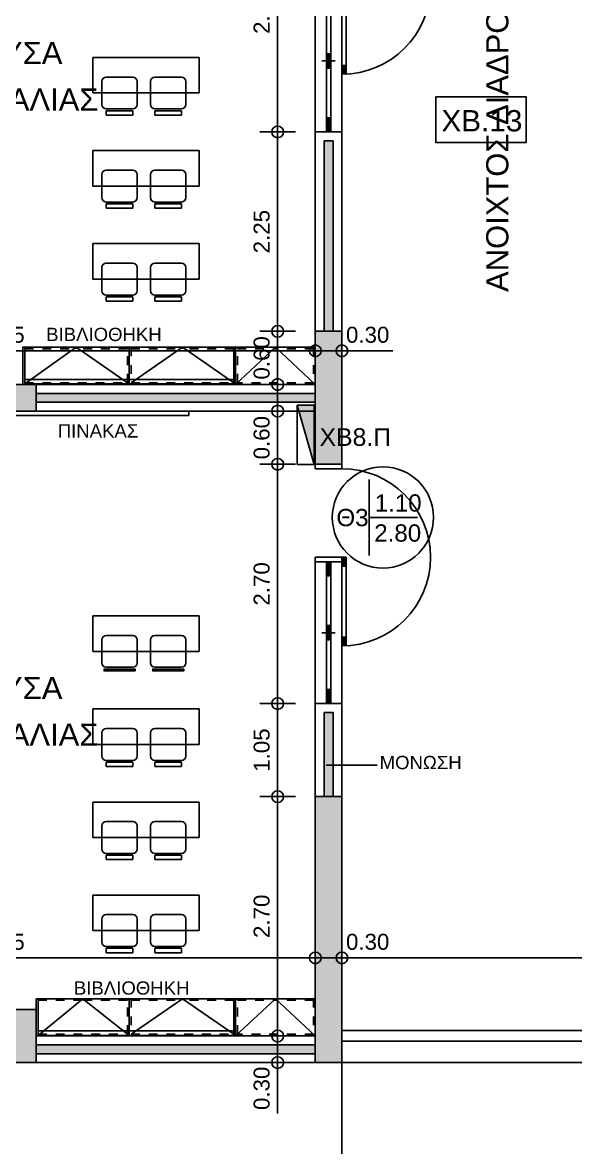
# Model space of a CAD drawing. Header units: metres. Extents: x -11 to 85, y -301 to 135.
# Drawn here: x 18.82 to 25.06, y -58.85 to -46.16 of the extents above; entities that cross this region are included whole.
import ezdxf

# ---------------------------------------------------------------- set-up
doc = ezdxf.new("R2010")
doc.units = ezdxf.units.M
doc.header["$LTSCALE"] = 0.036
doc.header["$PDMODE"] = 2
doc.linetypes.add('HIDDEN', pattern=[0.375, 0.25, -0.125])
for name, color, linetype in [('arxitek borofos', 252, 'Continuous'), ('DIMBLK', 252, 'Continuous'), ('electext', 20, 'Continuous'), ('HLEK-SYMBOL', 3, 'Continuous'), ('HLEK_FL001_SYMBOLS', 230, 'Continuous'), ('Parathira', 252, 'Continuous')]:
    doc.layers.add(name, color=color, linetype=linetype)
doc.styles.add('COMU-N', font='arial.ttf')
doc.styles.get("Standard").update_dxf_attribs({"font": 'arial.ttf'})
doc.styles.add('W4MS2', font='W4MS2.shx')
doc.dimstyles.new('CADWDOT', dxfattribs={"dimscale": 0.1, "dimtxt": 1.8, "dimasz": 0.08, "dimexe": 2, "dimexo": 0, "dimgap": 0.09, "dimtad": 0, "dimrnd": 0.001, "dimzin": 0, "dimdsep": 46, "dimtxsty": 'Standard', "dimblk1": 'ARTDIM', "dimblk2": 'ARTDIM', "dimsah": 1, "dimcen": 0.09, "dimdle": 0.05, "dimse1": 1, "dimse2": 1, "dimadec": 0, "dimazin": 0, "dimtfac": 1, "dimtmove": 0, "dimatfit": 3, "dimldrblk": 'ARTDIM', "dimfxl": 2, "dimtvp": 0.9999, "dimtolj": 1, "dimtzin": 0, "dimarcsym": 0})

# ---------------------------------------------------------------- blocks, each defined once
blk = doc.blocks.new('A$C049E38FE')
at = {"layer": 'Parathira'}
for p, q in [((0, 0), (0, -0.05)), ((0.3, -0.05), (0.3, 0)), ((0, -0.05), (0.3, -0.05)), ((0.3, -0.05), (0.25, -0.05)), ((0, -1.05), (0.3, -1.05)), ((0, -1.1), (0, -1.05)), ((0, -2.7), (0, -1.1)), ((0.3, -1.1), (0, -1.1)), ((0.3, -1.1), (0, -1.1)), ((0.3, -1.1), (0, -1.1)), ((0.125, -1.1), (0.125, -2.7)), ((0.175, -1.1), (0.125, -1.1)), ((0.135, -1.26), (0.135, -1.1)), ((0.145, -1.26), (0.145, -1.1)), ((0.155, -1.26), (0.155, -1.1)), ((0.165, -1.26), (0.165, -1.1)), ((0.175, -2.7), (0.175, -1.1)), ((0.3, -2.7), (0.3, -1.05)), ((0.3, -1.05), (0.35, -1.05)), ((0.3, -1.05), (0.3, -1.1)), ((0.33, -1.06), (0.3, -1.06)), ((0.31, -1.05), (0.31, -1.15)), ((0.32, -1.05), (0.32, -1.15)), ((0.33, -1.05), (0.33, -1.15)), ((0.34, -1.05), (0.34, -1.15)), ((0.35, -1.05), (0.35, -2.049)), ((0.175, -1.26), (0.125, -1.26)), ((0.35, -1.15), (0.3, -1.15)), ((0.225, -1.9), (0.075, -1.9)), ((0.175, -1.82), (0.125, -1.82)), ((0.135, -1.98), (0.135, -1.82)), ((0.145, -1.98), (0.145, -1.82)), ((0.155, -1.98), (0.155, -1.82)), ((0.165, -1.98), (0.165, -1.82)), ((0.175, -1.98), (0.125, -1.98)), ((0.35, -1.95), (0.3, -1.95)), ((0.31, -1.95), (0.31, -2.05)), ((0.32, -1.95), (0.32, -2.05)), ((0.33, -1.95), (0.33, -2.05)), ((0.34, -1.95), (0.34, -2.049)), ((0.175, -2.54), (0.125, -2.54)), ((0.135, -2.7), (0.135, -2.54)), ((0.145, -2.7), (0.145, -2.54)), ((0.155, -2.7), (0.155, -2.54)), ((0.165, -2.7), (0.165, -2.54))]:
    blk.add_line(p, q, dxfattribs=at)
blk.add_arc((0.3, -1.05), 1, 270, 90, dxfattribs=at)
blk = doc.blocks.new('ARTDIM')
at = {"layer": 'DIMBLK'}
for p, q in [((0, -24.9975), (0, 24.9975)), ((-24.9975, 0), (24.9975, 0))]:
    blk.add_line(p, q, dxfattribs=at)
blk.add_circle((0, 0), 8.25, dxfattribs=at)
blk = doc.blocks.new('*D882')
at = {"layer": 'arxitek borofos', "color": 0, "lineweight": -2}
for p, q in [((15.76, -50.251), (15.76, -50.535)), ((15.76, -50.543), (15.76, -51.118))]:
    blk.add_line(p, q, dxfattribs=at)
at = {"layer": 'Defpoints', "color": 0, "transparency": 16777216}
for p in [(18.974, -50.243), (15.76, -50.543), (18.974, -50.543)]:
    blk.add_point(p, dxfattribs=at)
at = {"layer": 'arxitek borofos', "color": 0, "lineweight": -2, "xscale": 0.008, "yscale": 0.008, "zscale": 0.008}
for p, rotation in [((15.76, -50.243), 90), ((15.76, -50.543), 270)]:
    blk.add_blockref('ARTDIM', p, dxfattribs=dict(at, rotation=rotation))
at = {"layer": 'arxitek borofos', "color": 0, "insert": (15.58, -50.834), "char_height": 0.18, "attachment_point": 5, "rotation": 90}
blk.add_mtext('\\A1;0.30', dxfattribs=at)
blk = doc.blocks.new('*D883')
at = {"layer": 'arxitek borofos', "color": 0, "lineweight": -2}
blk.add_line((15.76, -50.551), (15.76, -57.585), dxfattribs=at)
at = {"layer": 'Defpoints', "color": 0, "transparency": 16777216}
for p in [(18.974, -50.543), (15.76, -57.593), (18.974, -57.593)]:
    blk.add_point(p, dxfattribs=at)
at = {"layer": 'arxitek borofos', "color": 0, "lineweight": -2, "xscale": 0.008, "yscale": 0.008, "zscale": 0.008}
for p, rotation in [((15.76, -50.543), 90), ((15.76, -57.593), 270)]:
    blk.add_blockref('ARTDIM', p, dxfattribs=dict(at, rotation=rotation))
at = {"layer": 'arxitek borofos', "color": 0, "insert": (15.58, -54.068), "char_height": 0.18, "attachment_point": 5, "rotation": 90}
blk.add_mtext('\\A1;7.05', dxfattribs=at)
blk = doc.blocks.new('*D886')
at = {"layer": 'arxitek borofos', "color": 0, "lineweight": -2}
blk.add_line((15.082, -56.712), (22.116, -56.712), dxfattribs=at)
at = {"layer": 'Defpoints', "color": 0, "transparency": 16777216}
for p in [(22.124, -56.712), (15.074, -57.293), (22.124, -57.293)]:
    blk.add_point(p, dxfattribs=at)
at = {"layer": 'arxitek borofos', "color": 0, "lineweight": -2, "xscale": 0.008, "yscale": 0.008, "zscale": 0.008, "rotation": 180}
blk.add_blockref('ARTDIM', (15.074, -56.712), dxfattribs=at)
at = {"layer": 'arxitek borofos', "color": 0, "lineweight": -2, "xscale": 0.008, "yscale": 0.008, "zscale": 0.008}
blk.add_blockref('ARTDIM', (22.124, -56.712), dxfattribs=at)
at = {"layer": 'arxitek borofos', "color": 0, "insert": (18.599, -56.532), "char_height": 0.18, "attachment_point": 5}
blk.add_mtext('\\A1;7.05', dxfattribs=at)
blk = doc.blocks.new('*D887')
at = {"layer": 'arxitek borofos', "color": 0, "lineweight": -2}
for p, q in [((22.132, -56.712), (22.416, -56.712)), ((22.424, -56.712), (22.998, -56.712))]:
    blk.add_line(p, q, dxfattribs=at)
at = {"layer": 'Defpoints', "color": 0, "transparency": 16777216}
for p in [(22.124, -56.712), (22.424, -56.712), (22.424, -56.712)]:
    blk.add_point(p, dxfattribs=at)
at = {"layer": 'arxitek borofos', "color": 0, "lineweight": -2, "xscale": 0.008, "yscale": 0.008, "zscale": 0.008, "rotation": 180}
blk.add_blockref('ARTDIM', (22.124, -56.712), dxfattribs=at)
at = {"layer": 'arxitek borofos', "color": 0, "lineweight": -2, "xscale": 0.008, "yscale": 0.008, "zscale": 0.008}
blk.add_blockref('ARTDIM', (22.424, -56.712), dxfattribs=at)
at = {"layer": 'arxitek borofos', "color": 0, "insert": (22.715, -56.532), "char_height": 0.18, "attachment_point": 5}
blk.add_mtext('\\A1;0.30', dxfattribs=at)
blk = doc.blocks.new('*D888')
at = {"layer": 'arxitek borofos', "color": 0, "lineweight": -2}
blk.add_line((22.432, -56.712), (40.116, -56.712), dxfattribs=at)
at = {"layer": 'Defpoints', "color": 0, "transparency": 16777216}
for p in [(22.424, -56.712), (40.124, -56.712), (40.124, -56.712)]:
    blk.add_point(p, dxfattribs=at)
at = {"layer": 'arxitek borofos', "color": 0, "lineweight": -2, "xscale": 0.008, "yscale": 0.008, "zscale": 0.008, "rotation": 180}
blk.add_blockref('ARTDIM', (22.424, -56.712), dxfattribs=at)
at = {"layer": 'arxitek borofos', "color": 0, "lineweight": -2, "xscale": 0.008, "yscale": 0.008, "zscale": 0.008}
blk.add_blockref('ARTDIM', (40.124, -56.712), dxfattribs=at)
at = {"layer": 'arxitek borofos', "color": 0, "insert": (31.274, -56.532), "char_height": 0.18, "attachment_point": 5}
blk.add_mtext('\\A1;17.70', dxfattribs=at)
blk = doc.blocks.new('*D893')
at = {"layer": 'arxitek borofos', "color": 0, "lineweight": -2}
blk.add_line((15.082, -49.863), (22.116, -49.863), dxfattribs=at)
at = {"layer": 'Defpoints', "color": 0, "transparency": 16777216}
for p in [(22.124, -49.863), (15.074, -50.243), (22.124, -50.243)]:
    blk.add_point(p, dxfattribs=at)
at = {"layer": 'arxitek borofos', "color": 0, "lineweight": -2, "xscale": 0.008, "yscale": 0.008, "zscale": 0.008, "rotation": 180}
blk.add_blockref('ARTDIM', (15.074, -49.863), dxfattribs=at)
at = {"layer": 'arxitek borofos', "color": 0, "lineweight": -2, "xscale": 0.008, "yscale": 0.008, "zscale": 0.008}
blk.add_blockref('ARTDIM', (22.124, -49.863), dxfattribs=at)
at = {"layer": 'arxitek borofos', "color": 0, "insert": (18.599, -49.683), "char_height": 0.18, "attachment_point": 5}
blk.add_mtext('\\A1;7.05', dxfattribs=at)
blk = doc.blocks.new('*D894')
at = {"layer": 'arxitek borofos', "color": 0, "lineweight": -2}
for p, q in [((22.132, -49.863), (22.416, -49.863)), ((22.424, -49.863), (22.998, -49.863))]:
    blk.add_line(p, q, dxfattribs=at)
at = {"layer": 'Defpoints', "color": 0, "transparency": 16777216}
for p in [(22.424, -49.863), (22.124, -50.243), (22.424, -50.243)]:
    blk.add_point(p, dxfattribs=at)
at = {"layer": 'arxitek borofos', "color": 0, "lineweight": -2, "xscale": 0.008, "yscale": 0.008, "zscale": 0.008, "rotation": 180}
blk.add_blockref('ARTDIM', (22.124, -49.863), dxfattribs=at)
at = {"layer": 'arxitek borofos', "color": 0, "lineweight": -2, "xscale": 0.008, "yscale": 0.008, "zscale": 0.008}
blk.add_blockref('ARTDIM', (22.424, -49.863), dxfattribs=at)
at = {"layer": 'arxitek borofos', "color": 0, "insert": (22.715, -49.683), "char_height": 0.18, "attachment_point": 5}
blk.add_mtext('\\A1;0.30', dxfattribs=at)
blk = doc.blocks.new('*D954')
at = {"layer": 'arxitek borofos', "color": 0, "lineweight": -2}
blk.add_line((21.699, -44.701), (21.699, -47.385), dxfattribs=at)
at = {"layer": 'Defpoints', "color": 0, "transparency": 16777216}
for p in [(22.124, -44.693), (21.699, -47.393), (22.124, -47.393)]:
    blk.add_point(p, dxfattribs=at)
at = {"layer": 'arxitek borofos', "color": 0, "lineweight": -2, "xscale": 0.008, "yscale": 0.008, "zscale": 0.008}
for p, rotation in [((21.699, -44.693), 90), ((21.699, -47.393), 270)]:
    blk.add_blockref('ARTDIM', p, dxfattribs=dict(at, rotation=rotation))
at = {"layer": 'arxitek borofos', "color": 0, "insert": (21.519, -46.043), "char_height": 0.18, "attachment_point": 5, "rotation": 90}
blk.add_mtext('\\A1;2.70', dxfattribs=at)
blk = doc.blocks.new('*D955')
at = {"layer": 'arxitek borofos', "color": 0, "lineweight": -2}
blk.add_line((21.699, -47.401), (21.699, -49.635), dxfattribs=at)
at = {"layer": 'Defpoints', "color": 0, "transparency": 16777216}
for p in [(22.124, -47.393), (21.699, -49.643), (22.124, -49.643)]:
    blk.add_point(p, dxfattribs=at)
at = {"layer": 'arxitek borofos', "color": 0, "lineweight": -2, "xscale": 0.008, "yscale": 0.008, "zscale": 0.008}
for p, rotation in [((21.699, -47.393), 90), ((21.699, -49.643), 270)]:
    blk.add_blockref('ARTDIM', p, dxfattribs=dict(at, rotation=rotation))
at = {"layer": 'arxitek borofos', "color": 0, "insert": (21.519, -48.518), "char_height": 0.18, "attachment_point": 5, "rotation": 90}
blk.add_mtext('\\A1;2.25', dxfattribs=at)
blk = doc.blocks.new('*D956')
at = {"layer": 'arxitek borofos', "color": 0, "lineweight": -2}
blk.add_line((21.699, -51.151), (21.699, -53.835), dxfattribs=at)
at = {"layer": 'Defpoints', "color": 0, "transparency": 16777216}
for p in [(22.124, -51.143), (21.699, -53.843), (22.124, -53.843)]:
    blk.add_point(p, dxfattribs=at)
at = {"layer": 'arxitek borofos', "color": 0, "lineweight": -2, "xscale": 0.008, "yscale": 0.008, "zscale": 0.008}
for p, rotation in [((21.699, -51.143), 90), ((21.699, -53.843), 270)]:
    blk.add_blockref('ARTDIM', p, dxfattribs=dict(at, rotation=rotation))
at = {"layer": 'arxitek borofos', "color": 0, "insert": (21.519, -52.493), "char_height": 0.18, "attachment_point": 5, "rotation": 90}
blk.add_mtext('\\A1;2.70', dxfattribs=at)
blk = doc.blocks.new('*D957')
at = {"layer": 'arxitek borofos', "color": 0, "lineweight": -2}
blk.add_line((21.699, -53.851), (21.699, -54.885), dxfattribs=at)
at = {"layer": 'Defpoints', "color": 0, "transparency": 16777216}
for p in [(22.124, -53.843), (21.699, -54.893), (22.124, -54.893)]:
    blk.add_point(p, dxfattribs=at)
at = {"layer": 'arxitek borofos', "color": 0, "lineweight": -2, "xscale": 0.008, "yscale": 0.008, "zscale": 0.008}
for p, rotation in [((21.699, -53.843), 90), ((21.699, -54.893), 270)]:
    blk.add_blockref('ARTDIM', p, dxfattribs=dict(at, rotation=rotation))
at = {"layer": 'arxitek borofos', "color": 0, "insert": (21.519, -54.368), "char_height": 0.18, "attachment_point": 5, "rotation": 90}
blk.add_mtext('\\A1;1.05', dxfattribs=at)
blk = doc.blocks.new('*D958')
at = {"layer": 'arxitek borofos', "color": 0, "lineweight": -2}
blk.add_line((21.699, -54.901), (21.699, -57.585), dxfattribs=at)
at = {"layer": 'Defpoints', "color": 0, "transparency": 16777216}
for p in [(22.124, -54.893), (21.699, -57.593), (22.124, -57.593)]:
    blk.add_point(p, dxfattribs=at)
at = {"layer": 'arxitek borofos', "color": 0, "lineweight": -2, "xscale": 0.008, "yscale": 0.008, "zscale": 0.008}
for p, rotation in [((21.699, -54.893), 90), ((21.699, -57.593), 270)]:
    blk.add_blockref('ARTDIM', p, dxfattribs=dict(at, rotation=rotation))
at = {"layer": 'arxitek borofos', "color": 0, "insert": (21.519, -56.243), "char_height": 0.18, "attachment_point": 5, "rotation": 90}
blk.add_mtext('\\A1;2.70', dxfattribs=at)
blk = doc.blocks.new('*D959')
at = {"layer": 'arxitek borofos', "color": 0, "lineweight": -2}
for p, q in [((21.699, -57.601), (21.699, -57.885)), ((21.699, -57.893), (21.699, -58.468))]:
    blk.add_line(p, q, dxfattribs=at)
at = {"layer": 'Defpoints', "color": 0, "transparency": 16777216}
for p in [(22.124, -57.593), (21.699, -57.893), (22.124, -57.893)]:
    blk.add_point(p, dxfattribs=at)
at = {"layer": 'arxitek borofos', "color": 0, "lineweight": -2, "xscale": 0.008, "yscale": 0.008, "zscale": 0.008}
for p, rotation in [((21.699, -57.593), 90), ((21.699, -57.893), 270)]:
    blk.add_blockref('ARTDIM', p, dxfattribs=dict(at, rotation=rotation))
at = {"layer": 'arxitek borofos', "color": 0, "insert": (21.519, -58.184), "char_height": 0.18, "attachment_point": 5, "rotation": 90}
blk.add_mtext('\\A1;0.30', dxfattribs=at)
blk = doc.blocks.new('*D961')
at = {"layer": 'arxitek borofos', "color": 0, "lineweight": -2}
blk.add_line((14.782, -61.249), (22.416, -61.249), dxfattribs=at)
at = {"layer": 'Defpoints', "color": 0, "transparency": 16777216}
for p in [(14.774, -57.893), (22.424, -57.893), (22.424, -61.249)]:
    blk.add_point(p, dxfattribs=at)
at = {"layer": 'arxitek borofos', "color": 0, "lineweight": -2, "xscale": 0.008, "yscale": 0.008, "zscale": 0.008, "rotation": 180}
blk.add_blockref('ARTDIM', (14.774, -61.249), dxfattribs=at)
at = {"layer": 'arxitek borofos', "color": 0, "lineweight": -2, "xscale": 0.008, "yscale": 0.008, "zscale": 0.008}
blk.add_blockref('ARTDIM', (22.424, -61.249), dxfattribs=at)
at = {"layer": 'arxitek borofos', "color": 0, "insert": (18.599, -61.069), "char_height": 0.18, "attachment_point": 5}
blk.add_mtext('\\A1;7.65', dxfattribs=at)
blk = doc.blocks.new('*D964')
at = {"layer": 'arxitek borofos', "color": 0, "lineweight": -2}
blk.add_line((21.699, -50.235), (21.699, -49.651), dxfattribs=at)
at = {"layer": 'Defpoints', "color": 0, "transparency": 16777216}
for p in [(21.699, -49.643), (22.124, -49.643), (22.124, -50.243)]:
    blk.add_point(p, dxfattribs=at)
at = {"layer": 'arxitek borofos', "color": 0, "lineweight": -2, "xscale": 0.008, "yscale": 0.008, "zscale": 0.008}
for p, rotation in [((21.699, -49.643), 90), ((21.699, -50.243), 270)]:
    blk.add_blockref('ARTDIM', p, dxfattribs=dict(at, rotation=rotation))
at = {"layer": 'arxitek borofos', "color": 0, "insert": (21.519, -49.943), "char_height": 0.18, "attachment_point": 5, "rotation": 90}
blk.add_mtext('\\A1;0.60', dxfattribs=at)
blk = doc.blocks.new('*D965')
at = {"layer": 'arxitek borofos', "color": 0, "lineweight": -2}
blk.add_line((21.699, -51.135), (21.699, -50.551), dxfattribs=at)
at = {"layer": 'Defpoints', "color": 0, "transparency": 16777216}
for p in [(21.699, -50.543), (22.124, -50.543), (22.124, -51.143)]:
    blk.add_point(p, dxfattribs=at)
at = {"layer": 'arxitek borofos', "color": 0, "lineweight": -2, "xscale": 0.008, "yscale": 0.008, "zscale": 0.008}
for p, rotation in [((21.699, -50.543), 90), ((21.699, -51.143), 270)]:
    blk.add_blockref('ARTDIM', p, dxfattribs=dict(at, rotation=rotation))
at = {"layer": 'arxitek borofos', "color": 0, "insert": (21.519, -50.843), "char_height": 0.18, "attachment_point": 5, "rotation": 90}
blk.add_mtext('\\A1;0.60', dxfattribs=at)
blk = doc.blocks.new('gJ6_a28')
at = {"layer": 'HLEK-SYMBOL', "color": 0, "linetype": 'Continuous'}
for p, q in [((-0.67, 0), (-0.67, 0.19)), ((-0.67, 0.19), (0, 0.19)), ((-0.67, 0), (0, 0.19)), ((0, 0.19), (0, 0)), ((-0.67, 0), (0, 0))]:
    blk.add_line(p, q, dxfattribs=at)
at = {"layer": 'HLEK-SYMBOL', "color": 0}
blk.add_solid([(-0.67, 0.19), (0, 0.19), (-0.67, 0)], dxfattribs=at)
at = {"layer": 'HLEK-SYMBOL', "color": 0, "style": 'W4MS2', "flags": 8}
blk.add_attdef('NODE_NUMBER', (0.018, 0.091), '', height=0.1, dxfattribs=at)
blk.add_attdef('NODE_NUMBER', (0.018, 0.091), '', height=0.1, dxfattribs=at)

msp = doc.modelspace()

# ---------------------------------------------------------------- hatches: boundary and pattern name
at = {"layer": 'arxitek borofos'}
for points in [[(22.324, -47.493), (22.224, -47.493), (22.224, -49.643), (22.324, -49.643)], [(14.774, -51.293), (15.074, -51.293), (15.074, -50.543), (18.974, -50.543), (18.974, -50.243), (15.074, -50.243), (15.074, -49.493), (14.774, -49.493)], [(22.124, -51.143), (22.424, -51.143), (22.424, -49.643), (22.124, -49.643)], [(22.124, -50.343), (18.974, -50.343), (18.974, -50.443), (22.124, -50.443)], [(22.324, -53.943), (22.224, -53.943), (22.224, -54.893), (22.324, -54.893)], [(22.124, -57.893), (22.174, -57.893), (22.424, -57.893), (22.424, -54.893), (22.124, -54.893)], [(18.974, -57.893), (18.974, -57.293), (18.674, -57.293), (18.674, -57.593), (15.074, -57.593), (15.074, -57.293), (14.774, -57.293), (14.774, -57.893)], [(22.124, -57.693), (18.974, -57.693), (18.974, -57.793), (22.124, -57.793)]]:
    msp.add_hatch(color=256, dxfattribs=at).paths.add_polyline_path(points)

# ---------------------------------------------------------------- linework, layer by layer
for p, q in [((20.814, -46.554), (19.614, -46.554)), ((19.614, -46.554), (19.614, -46.954)), ((20.814, -46.554), (20.814, -46.954)), ((20.814, -46.954), (20.814, -46.554)), ((19.714, -46.824), (19.714, -47.084)), ((19.764, -46.774), (20.064, -46.774)), ((20.114, -47.084), (20.114, -46.824)), ((20.264, -46.824), (20.264, -47.084)), ((20.314, -46.774), (20.614, -46.774)), ((20.664, -47.084), (20.664, -46.824)), ((19.614, -46.954), (20.814, -46.954)), ((19.764, -47.134), (20.064, -47.134)), ((19.764, -47.154), (20.064, -47.154)), ((19.764, -47.154), (19.764, -47.204)), ((19.764, -47.204), (20.064, -47.204)), ((20.064, -47.154), (20.064, -47.204)), ((20.314, -47.134), (20.614, -47.134)), ((20.314, -47.154), (20.614, -47.154)), ((20.314, -47.154), (20.314, -47.204)), ((20.314, -47.204), (20.614, -47.204)), ((20.614, -47.154), (20.614, -47.204)), ((22.124, -47.393), (22.124, -49.643)), ((22.124, -47.393), (22.424, -47.393)), ((22.424, -47.393), (22.424, -49.643)), ((22.224, -47.493), (22.224, -49.643)), ((22.224, -47.493), (22.324, -47.493)), ((22.324, -47.493), (22.324, -49.643)), ((20.814, -47.604), (19.614, -47.604)), ((19.614, -47.604), (19.614, -48.004)), ((20.814, -47.604), (20.814, -48.004)), ((20.814, -48.004), (20.814, -47.604)), ((19.764, -47.824), (20.064, -47.824)), ((20.314, -47.824), (20.614, -47.824)), ((19.714, -47.874), (19.714, -48.134)), ((20.114, -48.134), (20.114, -47.874)), ((20.264, -47.874), (20.264, -48.134)), ((20.664, -48.134), (20.664, -47.874)), ((19.614, -48.004), (20.814, -48.004)), ((19.764, -48.184), (20.064, -48.184)), ((19.764, -48.204), (20.064, -48.204)), ((19.764, -48.204), (19.764, -48.254)), ((20.064, -48.204), (20.064, -48.254)), ((20.314, -48.184), (20.614, -48.184)), ((20.314, -48.204), (20.614, -48.204)), ((20.314, -48.204), (20.314, -48.254)), ((20.614, -48.204), (20.614, -48.254)), ((19.764, -48.254), (20.064, -48.254)), ((20.314, -48.254), (20.614, -48.254)), ((20.814, -48.654), (19.614, -48.654)), ((19.614, -48.654), (19.614, -49.054)), ((20.814, -48.654), (20.814, -49.054)), ((20.814, -49.054), (20.814, -48.654)), ((19.714, -48.924), (19.714, -49.184)), ((19.764, -48.874), (20.064, -48.874)), ((20.114, -49.184), (20.114, -48.924)), ((20.264, -48.924), (20.264, -49.184)), ((20.314, -48.874), (20.614, -48.874)), ((20.664, -49.184), (20.664, -48.924)), ((19.614, -49.054), (20.814, -49.054)), ((19.764, -49.234), (20.064, -49.234)), ((20.314, -49.234), (20.614, -49.234)), ((19.764, -49.254), (20.064, -49.254)), ((19.764, -49.254), (19.764, -49.304)), ((19.764, -49.304), (20.064, -49.304)), ((20.064, -49.254), (20.064, -49.304)), ((20.314, -49.254), (20.614, -49.254)), ((20.314, -49.254), (20.314, -49.304)), ((20.314, -49.304), (20.614, -49.304)), ((20.614, -49.254), (20.614, -49.304)), ((22.124, -49.643), (22.424, -49.643)), ((22.124, -51.143), (22.124, -49.643)), ((22.424, -49.643), (22.424, -51.143)), ((18.824, -50.243), (18.824, -49.823)), ((18.824, -49.823), (18.824, -50.243)), ((20.024, -49.823), (18.824, -49.823)), ((18.824, -49.823), (18.824, -50.243)), ((18.824, -50.243), (18.824, -49.823)), ((18.844, -49.823), (18.844, -50.243)), ((18.845, -50.237, 0.7), (19.424, -49.823)), ((19.424, -49.823), (20.004, -50.223)), ((21.224, -49.823), (20.024, -49.823)), ((20.024, -49.823), (20.024, -50.243)), ((20.024, -49.823), (20.024, -50.243)), ((20.024, -50.243), (20.024, -49.823)), ((20.024, -50.243), (20.024, -49.823)), ((20.044, -50.223), (20.624, -49.823)), ((20.624, -49.823), (21.204, -50.223)), ((21.204, -50.243), (21.204, -49.823)), ((21.204, -49.823), (21.224, -49.823)), ((21.224, -50.243), (21.674, -49.823)), ((21.224, -50.243), (21.224, -49.823)), ((21.224, -50.243), (21.224, -49.823)), ((21.224, -50.243), (21.224, -49.823)), ((21.224, -49.823), (22.124, -49.823)), ((21.224, -49.823), (21.224, -50.243)), ((22.124, -50.243), (21.674, -49.823)), ((15.074, -50.243), (18.974, -50.243)), ((18.844, -50.243), (18.824, -50.243)), ((21.202, -50.187, 0.7), (18.845, -50.187, 0.7)), ((18.845, -50.187, 0.7), (18.845, -50.237, 0.7)), ((18.845, -50.237, 0.7), (21.202, -50.237, 0.7)), ((18.974, -50.243), (18.974, -50.543)), ((18.974, -50.243), (22.124, -50.243)), ((21.202, -50.237, 0.7), (21.202, -50.187, 0.7)), ((18.974, -50.343), (22.124, -50.343)), ((18.974, -50.443), (22.124, -50.443)), ((15.074, -50.543), (18.974, -50.543)), ((18.197, -50.593), (20.697, -50.593)), ((18.974, -50.543), (22.124, -50.543)), ((20.697, -50.593), (20.697, -50.543)), ((22.124, -51.143), (22.424, -51.143)), ((22.733, -51.314), (22.733, -52.172)), ((22.733, -51.743), (23.279, -51.743)), ((20.814, -52.854), (19.614, -52.854)), ((19.614, -52.854), (19.614, -53.254)), ((20.814, -52.854), (20.814, -53.254)), ((20.814, -53.254), (20.814, -52.854)), ((19.714, -53.124), (19.714, -53.384)), ((19.764, -53.074), (20.064, -53.074)), ((20.114, -53.384), (20.114, -53.124)), ((20.264, -53.124), (20.264, -53.384)), ((20.314, -53.074), (20.614, -53.074)), ((20.664, -53.384), (20.664, -53.124)), ((19.614, -53.254), (20.814, -53.254)), ((19.764, -53.434), (20.064, -53.434)), ((20.314, -53.434), (20.614, -53.434)), ((19.764, -53.454), (20.064, -53.454)), ((20.314, -53.454), (20.614, -53.454)), ((20.814, -53.904), (19.614, -53.904)), ((19.614, -53.904), (19.614, -54.304)), ((20.814, -53.904), (20.814, -54.304)), ((20.814, -54.304), (20.814, -53.904)), ((22.124, -53.843), (22.124, -54.893)), ((22.124, -53.843), (22.424, -53.843)), ((22.224, -53.943), (22.324, -53.943)), ((22.224, -53.943), (22.224, -54.893)), ((22.324, -53.943), (22.324, -54.893)), ((22.424, -53.843), (22.424, -54.893)), ((19.714, -54.174), (19.714, -54.434)), ((19.764, -54.124), (20.064, -54.124)), ((20.114, -54.434), (20.114, -54.174)), ((20.264, -54.174), (20.264, -54.434)), ((20.314, -54.124), (20.614, -54.124)), ((20.664, -54.434), (20.664, -54.174)), ((19.614, -54.304), (20.814, -54.304)), ((19.764, -54.484), (20.064, -54.484)), ((19.764, -54.504), (20.064, -54.504)), ((19.764, -54.504), (19.764, -54.554)), ((19.764, -54.554), (20.064, -54.554)), ((20.064, -54.504), (20.064, -54.554)), ((20.314, -54.484), (20.614, -54.484)), ((20.314, -54.504), (20.614, -54.504)), ((20.314, -54.504), (20.314, -54.554)), ((20.314, -54.554), (20.614, -54.554)), ((20.614, -54.504), (20.614, -54.554)), ((22.245, -54.537), (22.823, -54.537)), ((20.814, -54.954), (19.614, -54.954)), ((19.614, -54.954), (19.614, -55.354)), ((20.814, -54.954), (20.814, -55.354)), ((20.814, -55.354), (20.814, -54.954)), ((22.124, -54.893), (22.424, -54.893)), ((22.124, -57.893), (22.124, -54.893)), ((22.424, -54.893), (22.424, -57.893)), ((19.764, -55.174), (20.064, -55.174)), ((20.314, -55.174), (20.614, -55.174)), ((19.714, -55.224), (19.714, -55.484)), ((20.114, -55.484), (20.114, -55.224)), ((20.264, -55.224), (20.264, -55.484)), ((20.664, -55.484), (20.664, -55.224)), ((19.614, -55.354), (20.814, -55.354)), ((19.764, -55.534), (20.064, -55.534)), ((19.764, -55.554), (20.064, -55.554)), ((19.764, -55.554), (19.764, -55.604)), ((20.064, -55.554), (20.064, -55.604)), ((20.314, -55.534), (20.614, -55.534)), ((20.314, -55.554), (20.614, -55.554)), ((20.314, -55.554), (20.314, -55.604)), ((20.614, -55.554), (20.614, -55.604)), ((19.764, -55.604), (20.064, -55.604)), ((20.314, -55.604), (20.614, -55.604)), ((20.814, -56.004), (19.614, -56.004)), ((19.614, -56.004), (19.614, -56.404)), ((20.814, -56.004), (20.814, -56.404)), ((20.814, -56.404), (20.814, -56.004)), ((19.764, -56.224), (20.064, -56.224)), ((20.314, -56.224), (20.614, -56.224)), ((19.714, -56.274), (19.714, -56.534)), ((20.114, -56.534), (20.114, -56.274)), ((20.264, -56.274), (20.264, -56.534)), ((20.664, -56.534), (20.664, -56.274)), ((19.614, -56.404), (20.814, -56.404)), ((19.764, -56.584), (20.064, -56.584)), ((19.764, -56.604), (20.064, -56.604)), ((19.764, -56.604), (19.764, -56.654)), ((20.064, -56.604), (20.064, -56.654)), ((20.314, -56.584), (20.614, -56.584)), ((20.314, -56.604), (20.614, -56.604)), ((20.314, -56.604), (20.314, -56.654)), ((20.614, -56.604), (20.614, -56.654)), ((19.764, -56.654), (20.064, -56.654)), ((20.314, -56.654), (20.614, -56.654)), ((18.974, -57.593), (18.974, -57.173)), ((18.974, -57.173), (18.974, -57.593)), ((20.024, -57.173), (18.974, -57.173)), ((18.974, -57.173), (18.974, -57.593)), ((18.974, -57.593), (18.974, -57.173)), ((18.994, -57.173), (18.994, -57.593)), ((18.995, -57.587, 0.7), (19.499, -57.173)), ((19.499, -57.173), (20.004, -57.573)), ((21.224, -57.173), (20.024, -57.173)), ((20.024, -57.173), (20.024, -57.593)), ((20.024, -57.173), (20.024, -57.593)), ((20.024, -57.593), (20.024, -57.173)), ((20.024, -57.593), (20.024, -57.173)), ((20.044, -57.573), (20.624, -57.173)), ((20.624, -57.173), (21.204, -57.573)), ((21.204, -57.593), (21.204, -57.173)), ((21.204, -57.173), (21.224, -57.173)), ((21.224, -57.593), (21.674, -57.173)), ((21.224, -57.593), (21.224, -57.173)), ((21.224, -57.593), (21.224, -57.173)), ((21.224, -57.593), (21.224, -57.173)), ((21.224, -57.173), (22.124, -57.173)), ((21.224, -57.173), (21.224, -57.593)), ((22.124, -57.593), (21.674, -57.173)), ((18.974, -57.293), (18.674, -57.293)), ((18.974, -57.893), (18.974, -57.293)), ((22.124, -57.593), (18.974, -57.593)), ((18.994, -57.593), (18.974, -57.593)), ((21.202, -57.537, 0.7), (18.995, -57.537, 0.7)), ((18.995, -57.537, 0.7), (18.995, -57.587, 0.7)), ((18.995, -57.587, 0.7), (21.202, -57.587, 0.7)), ((21.202, -57.587, 0.7), (21.202, -57.537, 0.7)), ((22.424, -57.533), (25.574, -57.533)), ((22.124, -57.693), (18.974, -57.693)), ((22.424, -57.653), (25.574, -57.653)), ((22.124, -57.793), (18.974, -57.793)), ((14.774, -57.893), (18.974, -57.893)), ((22.124, -57.893), (18.974, -57.893)), ((22.124, -57.893), (22.424, -57.893)), ((22.424, -57.893), (22.424, -59.693)), ((25.574, -57.893), (22.424, -57.893))]:
    msp.add_line(p, q, dxfattribs=at)
at = {"layer": 'arxitek borofos', "linetype": 'HIDDEN'}
for p, q in [((19.424, -49.823), (18.844, -49.823)), ((18.844, -49.823), (18.844, -50.223)), ((18.844, -49.841), (19.424, -49.841)), ((19.424, -49.841), (19.424, -49.823)), ((19.424, -49.841), (19.424, -49.823)), ((19.424, -49.823), (20.004, -49.823)), ((20.004, -49.841), (19.424, -49.841)), ((20.004, -49.823), (20.004, -49.841)), ((20.004, -50.223), (20.004, -49.823)), ((20.044, -49.823), (20.044, -50.223)), ((20.624, -49.823), (20.044, -49.823)), ((20.044, -49.823), (20.044, -49.841)), ((20.044, -49.841), (20.624, -49.841)), ((20.624, -49.841), (20.624, -49.823)), ((20.624, -49.823), (21.204, -49.823)), ((20.624, -49.841), (20.624, -49.823)), ((21.204, -49.841), (20.624, -49.841)), ((21.204, -50.223), (21.204, -49.823)), ((21.204, -49.823), (21.204, -49.841)), ((21.674, -49.823), (21.244, -49.823)), ((21.244, -49.823), (21.244, -49.841)), ((21.244, -50.223), (21.244, -49.823)), ((21.244, -49.841), (21.674, -49.841)), ((21.674, -49.841), (21.674, -49.823)), ((21.674, -49.841), (21.674, -49.823)), ((21.674, -49.823), (22.104, -49.823)), ((22.104, -49.841), (21.674, -49.841)), ((22.104, -49.823), (22.104, -49.841)), ((22.104, -49.823), (22.104, -50.223)), ((18.844, -50.223), (20.004, -50.223)), ((20.044, -50.223), (21.204, -50.223)), ((22.104, -50.223), (21.244, -50.223)), ((19.499, -57.173), (18.994, -57.173)), ((18.994, -57.173), (18.994, -57.573)), ((18.994, -57.191), (19.499, -57.191)), ((19.499, -57.191), (19.499, -57.173)), ((19.499, -57.191), (19.499, -57.173)), ((19.499, -57.173), (20.004, -57.173)), ((20.004, -57.191), (19.499, -57.191)), ((20.004, -57.173), (20.004, -57.191)), ((20.004, -57.573), (20.004, -57.173)), ((20.044, -57.173), (20.044, -57.573)), ((20.624, -57.173), (20.044, -57.173)), ((20.044, -57.173), (20.044, -57.191)), ((20.044, -57.191), (20.624, -57.191)), ((20.624, -57.191), (20.624, -57.173)), ((20.624, -57.173), (21.204, -57.173)), ((20.624, -57.191), (20.624, -57.173)), ((21.204, -57.191), (20.624, -57.191)), ((21.204, -57.573), (21.204, -57.173)), ((21.204, -57.173), (21.204, -57.191)), ((21.674, -57.173), (21.244, -57.173)), ((21.244, -57.173), (21.244, -57.191)), ((21.244, -57.573), (21.244, -57.173)), ((21.244, -57.191), (21.674, -57.191)), ((21.674, -57.191), (21.674, -57.173)), ((21.674, -57.191), (21.674, -57.173)), ((21.674, -57.173), (22.104, -57.173)), ((22.104, -57.191), (21.674, -57.191)), ((22.104, -57.173), (22.104, -57.191)), ((22.104, -57.173), (22.104, -57.573)), ((18.994, -57.573), (20.004, -57.573)), ((20.044, -57.573), (21.204, -57.573)), ((22.104, -57.573), (21.244, -57.573))]:
    msp.add_line(p, q, dxfattribs=at)
at = {"layer": 'arxitek borofos'}
msp.add_circle((22.887, -51.743), 0.571, dxfattribs=at)
for centre, start, end in [((19.764, -46.824), 90, 180), ((20.064, -46.824), 0, 90), ((20.314, -46.824), 90, 180), ((20.614, -46.824), 0, 90), ((19.764, -47.084), 180, 270), ((20.064, -47.084), 270, 0), ((20.314, -47.084), 180, 270), ((20.614, -47.084), 270, 0), ((19.764, -47.874), 90, 180), ((20.064, -47.874), 0, 90), ((20.314, -47.874), 90, 180), ((20.614, -47.874), 0, 90), ((19.764, -48.134), 180, 270), ((20.064, -48.134), 270, 0), ((20.314, -48.134), 180, 270), ((20.614, -48.134), 270, 0), ((19.764, -48.924), 90, 180), ((20.064, -48.924), 0, 90), ((20.314, -48.924), 90, 180), ((20.614, -48.924), 0, 90), ((19.764, -49.184), 180, 270), ((20.064, -49.184), 270, 0), ((20.314, -49.184), 180, 270), ((20.614, -49.184), 270, 0), ((19.764, -53.124), 90, 180), ((20.064, -53.124), 0, 90), ((20.314, -53.124), 90, 180), ((20.614, -53.124), 0, 90), ((19.764, -53.384), 180, 270), ((20.064, -53.384), 270, 0), ((20.314, -53.384), 180, 270), ((20.614, -53.384), 270, 0), ((19.764, -54.174), 90, 180), ((20.064, -54.174), 0, 90), ((20.314, -54.174), 90, 180), ((20.614, -54.174), 0, 90), ((19.764, -54.434), 180, 270), ((20.064, -54.434), 270, 0), ((20.314, -54.434), 180, 270), ((20.614, -54.434), 270, 0), ((19.764, -55.224), 90, 180), ((20.064, -55.224), 0, 90), ((20.314, -55.224), 90, 180), ((20.614, -55.224), 0, 90), ((19.764, -55.484), 180, 270), ((20.064, -55.484), 270, 0), ((20.314, -55.484), 180, 270), ((20.614, -55.484), 270, 0), ((19.764, -56.274), 90, 180), ((20.064, -56.274), 0, 90), ((20.314, -56.274), 90, 180), ((20.614, -56.274), 0, 90), ((19.764, -56.534), 180, 270), ((20.064, -56.534), 270, 0), ((20.314, -56.534), 180, 270), ((20.614, -56.534), 270, 0)]:
    msp.add_arc(centre, 0.05, start, end, dxfattribs=at)
for points in [[(19.739, -53.474, 0.8), (19.739, -53.454, 0.8), (19.739, -53.454, 0.62), (19.739, -53.474, 0.62)], [(19.739, -53.454, 0.8), (19.739, -53.454, 0.62), (20.089, -53.454, 0.62), (20.089, -53.454, 0.8)], [(19.739, -53.454, 0.62), (19.739, -53.474, 0.62), (20.089, -53.474, 0.62), (20.089, -53.454, 0.62)], [(19.739, -53.474, 0.8), (19.739, -53.454, 0.8), (20.089, -53.454, 0.8), (20.089, -53.474, 0.8)], [(19.739, -53.474, 0.62), (19.739, -53.474, 0.8), (20.089, -53.474, 0.8), (20.089, -53.474, 0.62)], [(20.089, -53.474, 0.8), (20.089, -53.454, 0.8), (20.089, -53.454, 0.62), (20.089, -53.474, 0.62)], [(20.289, -53.474, 0.8), (20.289, -53.454, 0.8), (20.289, -53.454, 0.62), (20.289, -53.474, 0.62)], [(20.289, -53.454, 0.8), (20.289, -53.454, 0.62), (20.639, -53.454, 0.62), (20.639, -53.454, 0.8)], [(20.289, -53.454, 0.62), (20.289, -53.474, 0.62), (20.639, -53.474, 0.62), (20.639, -53.454, 0.62)], [(20.289, -53.474, 0.8), (20.289, -53.454, 0.8), (20.639, -53.454, 0.8), (20.639, -53.474, 0.8)], [(20.289, -53.474, 0.62), (20.289, -53.474, 0.8), (20.639, -53.474, 0.8), (20.639, -53.474, 0.62)], [(20.639, -53.474, 0.8), (20.639, -53.454, 0.8), (20.639, -53.454, 0.62), (20.639, -53.474, 0.62)]]:
    msp.add_3dface(points, dxfattribs=at)
at = {"layer": 'electext'}
msp.add_lwpolyline([(23.485, -46.996), (24.503, -46.996), (24.503, -47.514), (23.485, -47.514)], close=True, dxfattribs=at)

# ---------------------------------------------------------------- block references
at = {"layer": 'arxitek borofos'}
for p in [(22.124, -44.693), (22.124, -51.143)]:
    msp.add_blockref('A$C049E38FE', p, dxfattribs=at)
at = {"layer": 'HLEK_FL001_SYMBOLS', "rotation": 270}
msp.add_blockref('gJ6_a28', (21.921, -51.146), dxfattribs=at)

# ---------------------------------------------------------------- texts
at = {"layer": 'arxitek borofos', "style": 'COMU-N'}
msp.add_text('ΑΝΟΙΧΤΟΣ ΔΙΑΔΡΟΜΟΣ', height=0.25, rotation=90, dxfattribs=at).set_placement((24.303, -49.199))
for s, height, p in [('ΑΙΘΟΥΣΑ ', 0.25, (17.715, -46.627)), ('ΔΙΔΑΣΚΑΛΙΑΣ', 0.25, (17.419, -47.153)), ('1.10', 0.195, (22.794, -51.677)), ('Θ3', 0.195, (22.362, -51.842)), ('2.80', 0.195, (22.789, -52.016)), ('ΑΙΘΟΥΣΑ ', 0.25, (17.715, -53.792)), ('ΔΙΔΑΣΚΑΛΙΑΣ', 0.25, (17.419, -54.318)), ('ΜΟΝΩΣΗ', 0.15, (22.85, -54.583))]:
    msp.add_text(s, height=height, dxfattribs=at).set_placement(p)
at = {"layer": 'arxitek borofos', "linetype": 'Continuous'}
for s, p in [('ΒΙΒΛΙΟΘΗΚΗ', (19.086, -49.753)), ('ΠΙΝΑΚΑΣ', (19.216, -50.841)), ('ΒΙΒΛΙΟΘΗΚΗ', (19.399, -57.127))]:
    msp.add_text(s, height=0.15, dxfattribs=at).set_placement(p)
at = {"layer": 'electext', "style": 'COMU-N'}
for s, height, p in [('XB.13', 0.24, (23.548, -47.387)), ('ΧΒ8.Π', 0.2, (22.172, -50.936))]:
    msp.add_text(s, height=height, dxfattribs=at).set_placement(p)

# ---------------------------------------------------------------- dimensions: what is measured, and where the dimension line sits
at = {"layer": 'arxitek borofos'}
for base, p1, p2, picture, middle in [((21.699, -47.393), (22.124, -44.693), (22.124, -47.393), '*D954', (21.519, -46.043)), ((21.699, -49.643), (22.124, -47.393), (22.124, -49.643), '*D955', (21.519, -48.518)), ((15.76, -50.543), (18.974, -50.243), (18.974, -50.543), '*D882', (15.58, -50.834)), ((15.76, -57.593), (18.974, -50.543), (18.974, -57.593), '*D883', (15.58, -54.068)), ((21.699, -53.843), (22.124, -51.143), (22.124, -53.843), '*D956', (21.519, -52.493)), ((21.699, -54.893), (22.124, -53.843), (22.124, -54.893), '*D957', (21.519, -54.368)), ((21.699, -57.593), (22.124, -54.893), (22.124, -57.593), '*D958', (21.519, -56.243)), ((21.699, -57.893), (22.124, -57.593), (22.124, -57.893), '*D959', (21.519, -58.184))]:
    dim = msp.add_linear_dim(base=base, p1=p1, p2=p2, angle=90, dimstyle='CADWDOT', dxfattribs=at)
    dim.commit()
    dim.dimension.update_dxf_attribs({"geometry": picture, "text_midpoint": middle})
for base, p1, p2, picture, middle in [((21.699, -49.643), (22.124, -50.243), (22.124, -49.643), '*D964', (21.699, -49.943)), ((21.699, -50.543), (22.124, -51.143), (22.124, -50.543), '*D965', (21.699, -50.843))]:
    dim = msp.add_linear_dim(base=base, p1=p1, p2=p2, angle=90, dimstyle='CADWDOT', dxfattribs=at)
    dim.commit()
    dim.dimension.update_dxf_attribs({"geometry": picture, "text_midpoint": middle, "dimtype": 160})
for base, p1, p2, picture, middle in [((22.124, -49.863), (15.074, -50.243), (22.124, -50.243), '*D893', (18.599, -49.683)), ((22.424, -49.863), (22.124, -50.243), (22.424, -50.243), '*D894', (22.715, -49.683)), ((22.124, -56.712), (15.074, -57.293), (22.124, -57.293), '*D886', (18.599, -56.532)), ((22.424, -56.712), (22.124, -56.712), (22.424, -56.712), '*D887', (22.715, -56.532)), ((40.124, -56.712), (22.424, -56.712), (40.124, -56.712), '*D888', (31.274, -56.532)), ((22.424, -61.249), (14.774, -57.893), (22.424, -57.893), '*D961', (18.599, -61.069))]:
    dim = msp.add_linear_dim(base=base, p1=p1, p2=p2, dimstyle='CADWDOT', dxfattribs=at)
    dim.commit()
    dim.dimension.update_dxf_attribs({"geometry": picture, "text_midpoint": middle})

doc.saveas('drawing.dxf')
